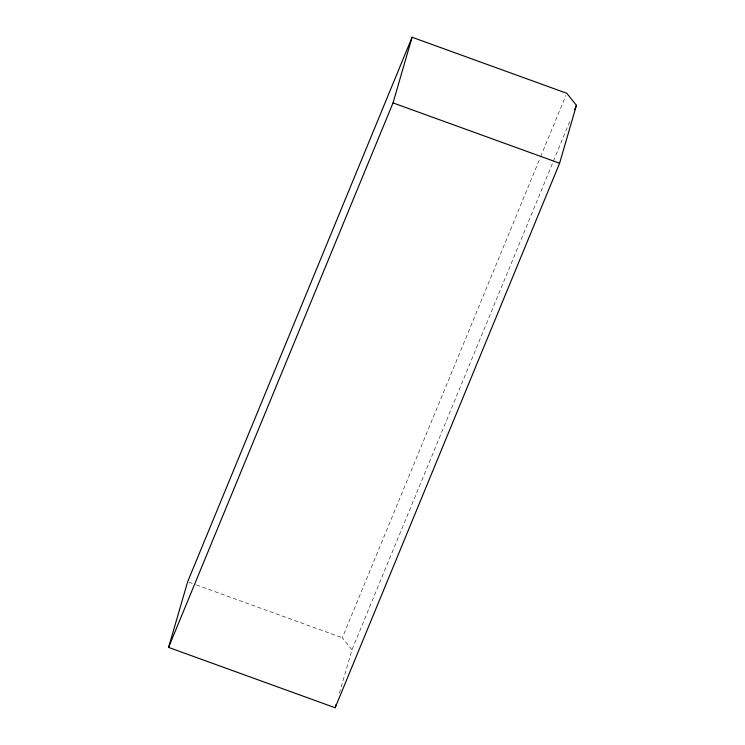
<?xml version="1.0" encoding="UTF-8"?>
<svg xmlns="http://www.w3.org/2000/svg" width="745" height="745" viewBox="0 0 745 745"><rect width="100%" height="100%" fill="white"/><g stroke="black" fill="none" stroke-linecap="round" stroke-linejoin="round"><path stroke-width="0.56" stroke-dasharray="3.73 2.79" d="M339.357 693.269L351.975 649.817L552.92 162.345M351.975 649.817L342.328 637.785L540.162 157.847M540.6 156.767L565.883 95.434M553.358 161.274L570.661 119.302M188.736 582.143L195.274 584.518M196.363 584.909L342.328 637.785"/><path stroke-width="1.12" d="M168.575 647.405L187.647 581.752L412.097 37.25L566.777 93.283L576.425 105.315L559.597 163.248L335.148 707.75L168.575 647.405L393.025 102.903L412.097 37.25M335.148 707.75L336.116 704.407M574.656 109.617L576.425 105.315M393.025 102.903L559.597 163.248"/></g></svg>
